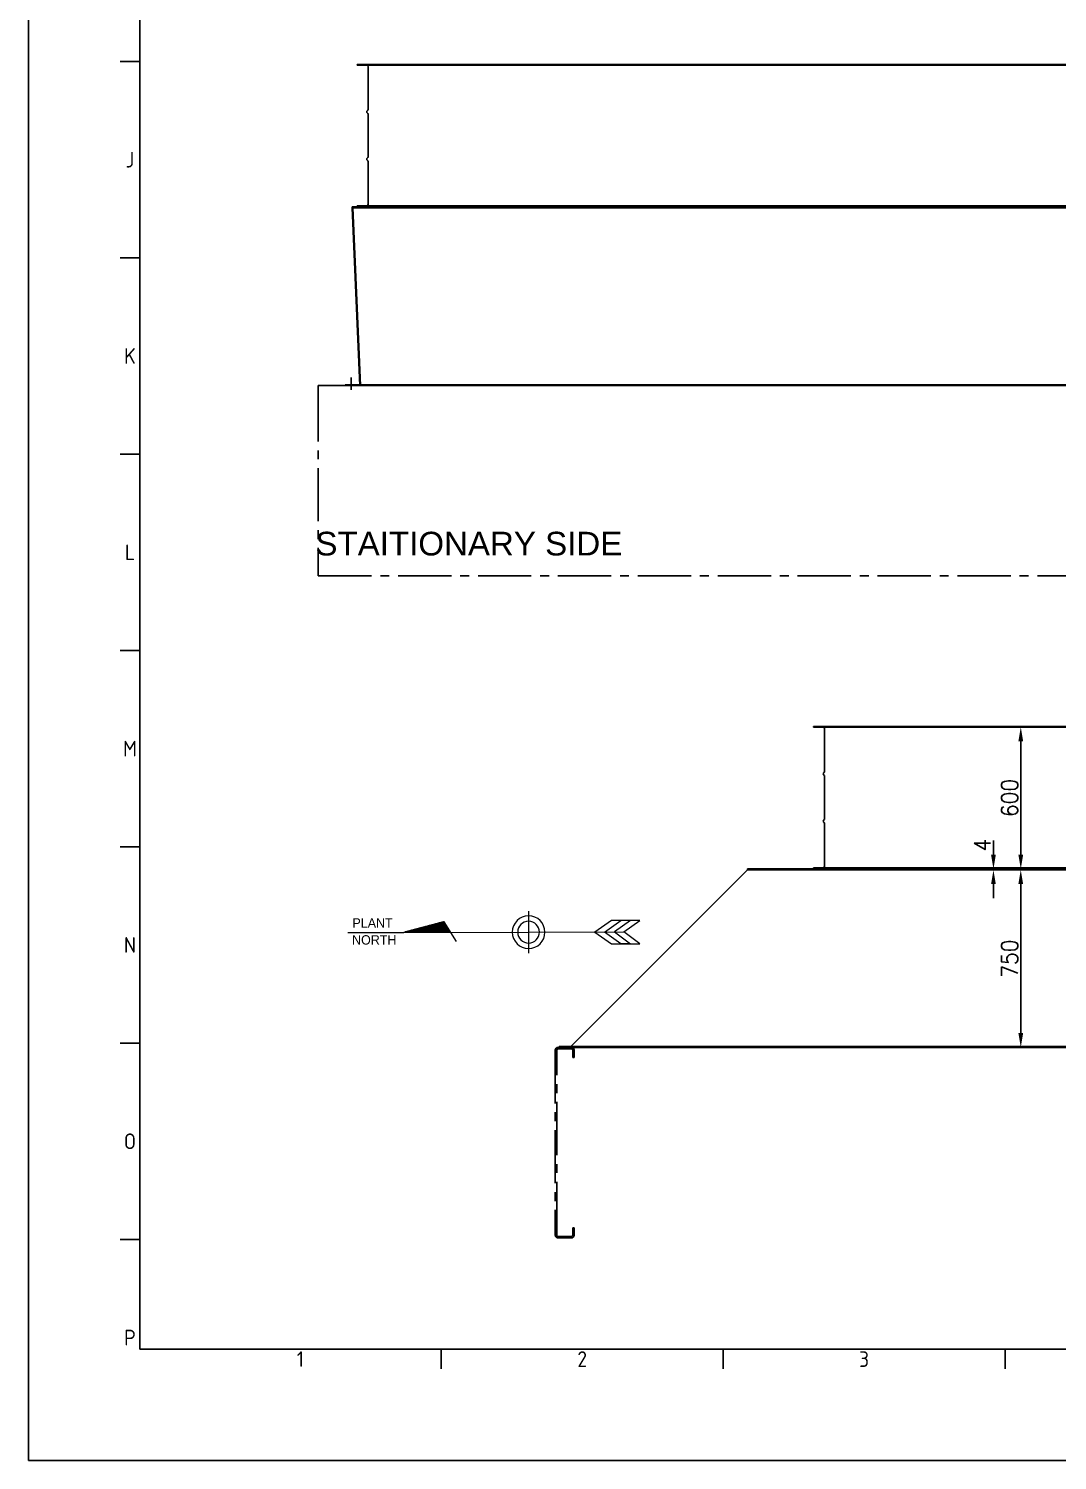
# Model space of a CAD drawing. Header units: inches. Extents: x 98758 to 118468, y 66787 to 119708.
# Drawn here: x 98758 to 103102, y 105770 to 111820 of the extents above; entities that cross this region are included whole.
import ezdxf
from ezdxf.enums import TextEntityAlignment as Align

# ---------------------------------------------------------------- set-up
doc = ezdxf.new("R2010")
doc.units = ezdxf.units.IN
doc.header["$MEASUREMENT"] = 0
doc.linetypes.add('AUSGEZOGEN', pattern=[0])
doc.linetypes.add('CENTER2', pattern=[1.125, 0.75, -0.125, 0.125, -0.125])
for name, color, linetype in [('6', 7, 'Continuous'), ('CADRE', 5, 'Continuous'), ('PV-2345', 7, 'Continuous')]:
    doc.layers.add(name, color=color, linetype=linetype)
doc.layers.add('BORDER-2', color=21, linetype='AUSGEZOGEN', lineweight=13)
doc.styles.add('ISO Proportional', font='isocp.shx')
doc.styles.add('O8111901', font='O8111901.shx')
doc.styles.add('ROMANS', font='ROMANS.shx', dxfattribs={"width": 0.9})
doc.styles.add('style10', font='swissl.ttf', dxfattribs={"height": 40})
doc.dimstyles.new('4', dxfattribs={"dimtxt": 70, "dimasz": 60, "dimexe": 3, "dimexo": 5, "dimgap": 12, "dimtad": 1, "dimdec": 0, "dimdsep": 46, "dimtxsty": 'ROMANS', "dimcen": 2.5, "dimclrd": 6, "dimclre": 6, "dimclrt": 2, "dimadec": 0, "dimazin": 0, "dimtfac": 1, "dimtdec": 0, "dimtmove": 0, "dimatfit": 3, "dimfxl": 1, "dimarcsym": 0})

# ---------------------------------------------------------------- blocks, each defined once
blk = doc.blocks.new('KADR')
at = {"layer": 'CADRE', "color": 2}
for p, q in [((220598.3, -722.3), (220695.6, -722.3)), ((220598.3, -1694.7), (220695.6, -1694.7)), ((220598.3, -2667.1), (220695.6, -2667.1)), ((220598.3, -3639.5), (220695.6, -3639.5)), ((220598.3, -4611.9), (220695.6, -4611.9)), ((220598.3, -5584.2), (220695.6, -5584.2)), ((220598.3, -6556.6), (220695.6, -6556.6)), ((222188.2, -7198.2), (222188.2, -7100.9)), ((223583.6, -7198.2), (223583.6, -7100.9)), ((224978.9, -7198.2), (224978.9, -7100.9))]:
    blk.add_line(p, q, dxfattribs=at)
at = {"layer": 'CADRE', "color": 1}
blk.add_lwpolyline([(220145.5, -7651), (243248.6, -7651), (243248.6, 8686.2), (220145.5, 8686.2)], close=True, dxfattribs=at)
at = {"layer": 'CADRE'}
blk.add_lwpolyline([(220695.6, -7100.9), (242698.5, -7100.9), (242698.5, 8136.1), (220695.6, 8136.1)], close=True, dxfattribs=at)
at = {"layer": 'CADRE', "color": 2, "style": 'ISO Proportional'}
for s, p in [('J', (220647, -1208.5)), ('K', (220647, -2180.9)), ('L', (220647, -3153.3)), ('M', (220647, -4125.7)), ('N', (220647, -5098)), ('O', (220647, -6070.4)), ('P', (220647, -7042.8)), ('1', (221490.5, -7149.5)), ('2', (222885.9, -7149.5)), ('3', (224281.2, -7149.5))]:
    blk.add_text(s, height=77.8, dxfattribs=at).set_placement(p, align=Align.MIDDLE)
blk = doc.blocks.new('EGRG')
for p, q in [((122667.7, 108323.3), (122667.7, 108326.3)), ((122667.7, 108326.3), (122732.7, 108326.3)), ((122732.7, 108323.3), (122667.7, 108323.3)), ((122732.7, 108323.3), (130302.7, 108323.3)), ((130367.7, 108326.3), (130302.7, 108326.3)), ((130302.7, 108323.3), (130367.7, 108323.3)), ((130367.7, 108323.3), (130367.7, 108326.3))]:
    blk.add_line(p, q)
at = {"layer": 'PV-2345', "extrusion": (0, 1, 0)}
for p, q in [((126507.7, 109679.3), (122717.7, 109679.3)), ((122717.7, 109679.3), (122717.7, 109676.1)), ((126507.7, 109676.1), (122717.7, 109676.1)), ((122764.5, 109670.1), (122764.5, 109489.7)), ((126460.9, 109670.1), (126460.9, 109489.7)), ((126507.7, 109679.3), (126507.7, 109676.1)), ((130317.7, 109679.3), (126527.7, 109679.3)), ((126527.7, 109679.3), (126527.7, 109676.1)), ((130317.7, 109676.1), (126527.7, 109676.1)), ((126574.5, 109670.1), (126574.5, 109489.7)), ((130270.9, 109670.1), (130270.9, 109489.7)), ((130317.7, 109679.3), (130317.7, 109676.1)), ((122764.5, 109468.9), (122764.5, 109289.7)), ((126460.9, 109468.9), (126460.9, 109289.7)), ((126574.5, 109468.9), (126574.5, 109289.7)), ((130270.9, 109468.9), (130270.9, 109289.7)), ((122764.5, 109268.9), (122764.5, 109088.5)), ((126460.9, 109268.9), (126460.9, 109088.5)), ((126574.5, 109268.9), (126574.5, 109088.5)), ((130270.9, 109268.9), (130270.9, 109088.5)), ((122697.7, 109073.3), (122697.7, 109077.3)), ((126512.7, 109077.3), (122697.7, 109077.3)), ((122697.7, 109073.3), (122729.7, 108323.3)), ((122700.7, 109073.3), (122697.7, 109073.3)), ((122697.7, 109073.3), (126512.7, 109073.3)), ((122700.7, 109073.3), (122732.7, 108323.3)), ((122732.7, 108323.3), (122700.7, 109073.3)), ((130334.7, 109073.3), (122700.7, 109073.3)), ((126507.7, 109082.5), (122717.7, 109082.5)), ((122717.7, 109082.5), (122717.7, 109079.3)), ((126507.7, 109079.3), (122717.7, 109079.3)), ((126507.7, 109082.5), (126507.7, 109079.3)), ((126512.7, 109073.3), (126512.7, 109077.3)), ((126522.7, 109073.3), (126522.7, 109077.3)), ((130337.7, 109077.3), (126522.7, 109077.3)), ((130337.7, 109073.3), (126522.7, 109073.3)), ((130317.7, 109082.5), (126527.7, 109082.5)), ((126527.7, 109082.5), (126527.7, 109079.3)), ((130317.7, 109079.3), (126527.7, 109079.3)), ((130302.7, 108323.3), (130334.7, 109073.3)), ((130305.7, 108323.3), (130337.7, 109073.3)), ((130317.7, 109082.5), (130317.7, 109079.3)), ((130337.7, 109073.3), (130337.7, 109077.3)), ((130302.7, 108326.3), (122732.7, 108326.3)), ((122732.7, 108323.3), (122732.7, 108326.3)), ((130302.7, 108323.3), (130302.7, 108326.3))]:
    blk.add_line(p, q, dxfattribs=at)
at = {"layer": 'PV-2345', "color": 3, "linetype": 'CENTER2', "ltscale": 300, "extrusion": (0, 1, 0)}
for p, q in [((122553.7, 108323.3), (122553.7, 108311.3)), ((122553.7, 108323.3), (130481.7, 108323.3)), ((122553.7, 108311.3), (122553.7, 107530.3)), ((130481.7, 107530.3), (130481.7, 108311.3)), ((122553.7, 107530.3), (122553.7, 107518.3)), ((122553.7, 107518.3), (130481.7, 107518.3)), ((130481.7, 107518.3), (130481.7, 107530.3))]:
    blk.add_line(p, q, dxfattribs=at)
at = {"layer": 'PV-2345', "ltscale": 300, "extrusion": (0, 1, 0)}
blk.add_line((130481.7, 108311.3), (130481.7, 108323.3), dxfattribs=at)
at = {"layer": 'PV-2345'}
for centre, start, end in [((122758.5, 109670.1), 0, 90), ((126466.9, 109670.1), 90, 180), ((126568.5, 109670.1), 0, 90), ((130276.9, 109670.1), 90, 180), ((122764.5, 109479.3), 120, 240), ((122758.5, 109489.7), 300, 0), ((122758.5, 109468.9), 0, 60), ((126466.9, 109489.7), 180, 240), ((126466.9, 109468.9), 120, 180), ((126460.9, 109479.3), 300, 60), ((126574.5, 109479.3), 120, 240), ((126568.5, 109489.7), 300, 0), ((126568.5, 109468.9), 0, 60), ((130276.9, 109489.7), 180, 240), ((130276.9, 109468.9), 120, 180), ((130270.9, 109479.3), 300, 60), ((122764.5, 109279.3), 120, 240), ((122758.5, 109289.7), 300, 0), ((122758.5, 109268.9), 0, 60), ((126466.9, 109289.7), 180, 240), ((126466.9, 109268.9), 120, 180), ((126460.9, 109279.3), 300, 60), ((126574.5, 109279.3), 120, 240), ((126568.5, 109289.7), 300, 0), ((126568.5, 109268.9), 0, 60), ((130276.9, 109289.7), 180, 240), ((130276.9, 109268.9), 120, 180), ((130270.9, 109279.3), 300, 60), ((122758.5, 109088.5), 270, 0), ((126466.9, 109088.5), 180, 270), ((126568.5, 109088.5), 270, 0), ((130276.9, 109088.5), 180, 270)]:
    blk.add_arc(centre, 6, start, end, dxfattribs=at)
blk = doc.blocks.new('E2ERQ')
at = {"layer": 'PV-2345', "extrusion": (0, 1, 0)}
for p, q in [((135718.5, 109679.3), (131928.5, 109679.3)), ((131928.5, 109679.3), (131928.5, 109676.1)), ((135718.5, 109676.1), (131928.5, 109676.1)), ((131975.3, 109670.1), (131975.3, 109489.7)), ((135671.7, 109670.1), (135671.7, 109489.7)), ((135718.5, 109679.3), (135718.5, 109676.1)), ((131975.3, 109468.9), (131975.3, 109289.7)), ((135671.7, 109468.9), (135671.7, 109289.7)), ((131975.3, 109268.9), (131975.3, 109088.5)), ((135671.7, 109268.9), (135671.7, 109088.5)), ((131650, 109073.3), (130904.2, 108326.3)), ((131650, 109073.3), (131650, 109077.3)), ((135997, 109077.3), (131650, 109077.3)), ((135997, 109073.3), (131650, 109073.3)), ((135718.5, 109082.5), (131928.5, 109082.5)), ((131928.5, 109082.5), (131928.5, 109079.3)), ((135718.5, 109079.3), (131928.5, 109079.3)), ((135718.5, 109082.5), (135718.5, 109079.3)), ((135997, 109073.3), (135997, 109077.3)), ((135997, 109073.3), (136742.8, 108326.3)), ((130854.2, 108323.3), (130854.2, 108326.3)), ((130854.2, 108326.3), (130901.2, 108326.3)), ((130901.2, 108323.3), (130901.2, 108326.3)), ((136745.8, 108326.3), (130901.2, 108326.3)), ((130905.8, 108323.3), (133679.8, 108323.3)), ((133965.8, 108323.3), (136739.8, 108323.3)), ((136745.8, 108323.3), (136745.8, 108326.3)), ((136792.8, 108326.3), (136745.8, 108326.3)), ((136792.8, 108323.3), (136792.8, 108326.3))]:
    blk.add_line(p, q, dxfattribs=at)
at = {"layer": 'PV-2345', "color": 3, "linetype": 'CENTER2', "ltscale": 300, "extrusion": (0, 1, 0)}
for p, q in [((130837.8, 108311.3), (130837.8, 107530.3)), ((130843.8, 107530.3), (130843.8, 108311.3)), ((133741.8, 107530.3), (133741.8, 108311.3)), ((133747.8, 108311.3), (133747.8, 107530.3)), ((133897.8, 108311.3), (133897.8, 107530.3)), ((133903.8, 107530.3), (133903.8, 108311.3)), ((136801.8, 107530.3), (136801.8, 108311.3)), ((136807.8, 108311.3), (136807.8, 107530.3)), ((130905.8, 107524.3), (130849.8, 107524.3)), ((130849.8, 107518.3), (130905.8, 107518.3)), ((130917.8, 107561.3), (130911.8, 107561.3)), ((130911.8, 107561.3), (130911.8, 107530.3)), ((130917.8, 107530.3), (130917.8, 107561.3)), ((133667.8, 107561.3), (133673.8, 107561.3)), ((133667.8, 107530.3), (133667.8, 107561.3)), ((133673.8, 107561.3), (133673.8, 107530.3)), ((133679.8, 107524.3), (133735.8, 107524.3)), ((133735.8, 107518.3), (133679.8, 107518.3)), ((133965.8, 107524.3), (133909.8, 107524.3)), ((133909.8, 107518.3), (133965.8, 107518.3)), ((133977.8, 107561.3), (133971.8, 107561.3)), ((133971.8, 107561.3), (133971.8, 107530.3)), ((133977.8, 107530.3), (133977.8, 107561.3)), ((136727.8, 107561.3), (136733.8, 107561.3)), ((136727.8, 107530.3), (136727.8, 107561.3)), ((136733.8, 107561.3), (136733.8, 107530.3)), ((136739.8, 107524.3), (136795.8, 107524.3)), ((136795.8, 107518.3), (136739.8, 107518.3))]:
    blk.add_line(p, q, dxfattribs=at)
at = {"layer": 'PV-2345', "color": 3, "extrusion": (0, 1, 0)}
for p, q in [((130905.8, 108323.3), (130849.8, 108323.3)), ((130849.8, 108317.3), (130905.8, 108317.3)), ((130911.8, 108311.3), (130911.8, 108280.3)), ((130917.8, 108280.3), (130917.8, 108311.3)), ((133667.8, 108280.3), (133667.8, 108311.3)), ((133673.8, 108311.3), (133673.8, 108280.3)), ((133679.8, 108323.3), (133735.8, 108323.3)), ((133735.8, 108317.3), (133679.8, 108317.3)), ((133735.8, 108323.3), (133909.8, 108323.3)), ((133965.8, 108323.3), (133909.8, 108323.3)), ((133909.8, 108317.3), (133965.8, 108317.3)), ((133971.8, 108311.3), (133971.8, 108280.3)), ((133977.8, 108280.3), (133977.8, 108311.3)), ((136727.8, 108280.3), (136727.8, 108311.3)), ((136733.8, 108311.3), (136733.8, 108280.3)), ((136739.8, 108323.3), (136795.8, 108323.3)), ((136795.8, 108317.3), (136739.8, 108317.3)), ((130911.8, 108280.3), (130917.8, 108280.3)), ((133673.8, 108280.3), (133667.8, 108280.3)), ((133971.8, 108280.3), (133977.8, 108280.3)), ((136733.8, 108280.3), (136727.8, 108280.3))]:
    blk.add_line(p, q, dxfattribs=at)
at = {"layer": 'PV-2345'}
for centre, start, end in [((131969.3, 109670.1), 0, 90), ((135677.7, 109670.1), 90, 180), ((131975.3, 109479.3), 120, 240), ((131969.3, 109489.7), 300, 0), ((131969.3, 109468.9), 0, 60), ((135677.7, 109489.7), 180, 240), ((135677.7, 109468.9), 120, 180), ((135671.7, 109479.3), 300, 60), ((131975.3, 109279.3), 120, 240), ((131969.3, 109289.7), 300, 0), ((131969.3, 109268.9), 0, 60), ((135677.7, 109289.7), 180, 240), ((135677.7, 109268.9), 120, 180), ((135671.7, 109279.3), 300, 60), ((131969.3, 109088.5), 270, 0), ((135677.7, 109088.5), 180, 270)]:
    blk.add_arc(centre, 6, start, end, dxfattribs=at)
at = {"layer": 'PV-2345', "color": 3}
for centre, radius, start, end in [((130849.8, 108311.3), 12, 90, 180), ((130849.8, 108311.3), 6, 90, 180), ((130905.8, 108311.3), 12, 0, 90), ((130905.8, 108311.3), 6, 0, 90), ((133679.8, 108311.3), 12, 90, 180), ((133679.8, 108311.3), 6, 90, 180), ((133735.8, 108311.3), 12, 0, 90), ((133735.8, 108311.3), 6, 0, 90), ((133909.8, 108311.3), 12, 90, 180), ((133909.8, 108311.3), 6, 90, 180), ((133965.8, 108311.3), 12, 0, 90), ((133965.8, 108311.3), 6, 0, 90), ((136739.8, 108311.3), 12, 90, 180), ((136739.8, 108311.3), 6, 90, 180), ((136795.8, 108311.3), 12, 0, 90), ((136795.8, 108311.3), 6, 0, 90)]:
    blk.add_arc(centre, radius, start, end, dxfattribs=at)
at = {"layer": 'PV-2345', "color": 3, "linetype": 'CENTER2', "ltscale": 300}
for centre, radius, start, end in [((130849.8, 107530.3), 12, 180, 270), ((130849.8, 107530.3), 6, 180, 270), ((130905.8, 107530.3), 12, 270, 0), ((130905.8, 107530.3), 6, 270, 0), ((133679.8, 107530.3), 12, 180, 270), ((133679.8, 107530.3), 6, 180, 270), ((133735.8, 107530.3), 6, 270, 0), ((133735.8, 107530.3), 12, 270, 0), ((133909.8, 107530.3), 12, 180, 270), ((133909.8, 107530.3), 6, 180, 270), ((133965.8, 107530.3), 12, 270, 0), ((133965.8, 107530.3), 6, 270, 0), ((136739.8, 107530.3), 12, 180, 270), ((136739.8, 107530.3), 6, 180, 270), ((136795.8, 107530.3), 6, 270, 0), ((136795.8, 107530.3), 12, 270, 0)]:
    blk.add_arc(centre, radius, start, end, dxfattribs=at)
blk = doc.blocks.new('*D58')
at = {"color": 6, "lineweight": -2, "transparency": 16777216}
for p, q in [((102675.9, 108265.1), (102950.9, 108265.1)), ((102947.9, 107575.1), (102947.9, 108205.1)), ((102819.9, 107515.1), (102950.9, 107515.1))]:
    blk.add_line(p, q, dxfattribs=at)
at = {"color": 6, "transparency": 16777216}
for points in [[(102937.9, 108205.1), (102957.9, 108205.1), (102947.9, 108265.1)], [(102937.9, 107575.1), (102957.9, 107575.1), (102947.9, 107515.1)]]:
    blk.add_solid(points, dxfattribs=at)
at = {"layer": 'Defpoints', "color": 0, "transparency": 16777216}
for p in [(102670.9, 108265.1), (102947.9, 108265.1), (102814.9, 107515.1)]:
    blk.add_point(p, dxfattribs=at)
at = {"color": 2, "transparency": 16777216, "insert": (102900.9, 107890.1), "char_height": 70, "attachment_point": 5, "rotation": 90, "style": 'ROMANS'}
blk.add_mtext('750', dxfattribs=at)
blk = doc.blocks.new('*D59')
at = {"color": 6, "lineweight": -2, "transparency": 16777216}
for p, q in [((102832.5, 108329.1), (102832.5, 108389.1)), ((102675.9, 108269.1), (102835.5, 108269.1)), ((102675.9, 108265.1), (102835.5, 108265.1)), ((102832.5, 108265.1), (102832.5, 108269.1)), ((102832.5, 108205.1), (102832.5, 108145.1))]:
    blk.add_line(p, q, dxfattribs=at)
at = {"color": 6, "transparency": 16777216}
for points in [[(102822.5, 108329.1), (102842.5, 108329.1), (102832.5, 108269.1)], [(102822.5, 108205.1), (102842.5, 108205.1), (102832.5, 108265.1)]]:
    blk.add_solid(points, dxfattribs=at)
at = {"layer": 'Defpoints', "color": 0, "transparency": 16777216}
for p in [(102670.9, 108269.1), (102670.9, 108265.1), (102832.5, 108269.1)]:
    blk.add_point(p, dxfattribs=at)
at = {"color": 2, "transparency": 16777216, "insert": (102785.5, 108369.7), "char_height": 70, "attachment_point": 5, "rotation": 90, "style": 'ROMANS'}
blk.add_mtext('4', dxfattribs=at)
blk = doc.blocks.new('*D60')
at = {"color": 6, "lineweight": -2, "transparency": 16777216}
for p, q in [((102655.9, 108868.9), (102950.9, 108868.9)), ((102947.9, 108329.1), (102947.9, 108808.9)), ((102675.9, 108269.1), (102950.9, 108269.1))]:
    blk.add_line(p, q, dxfattribs=at)
at = {"color": 6, "transparency": 16777216}
for points in [[(102937.9, 108808.9), (102957.9, 108808.9), (102947.9, 108868.9)], [(102937.9, 108329.1), (102957.9, 108329.1), (102947.9, 108269.1)]]:
    blk.add_solid(points, dxfattribs=at)
at = {"layer": 'Defpoints', "color": 0, "transparency": 16777216}
for p in [(102650.9, 108868.9), (102947.9, 108868.9), (102670.9, 108269.1)]:
    blk.add_point(p, dxfattribs=at)
at = {"color": 2, "transparency": 16777216, "insert": (102900.9, 108569), "char_height": 70, "attachment_point": 5, "rotation": 90, "style": 'ROMANS'}
blk.add_mtext('600', dxfattribs=at)

msp = doc.modelspace()

# ---------------------------------------------------------------- linework, layer by layer
msp.add_line((100119.5, 110293.1), (100119.5, 110346.1))
at = {"layer": 'BORDER-2', "color": 2}
for p, q in [((100869, 108090.9), (100869.3, 107913)), ((100105.6, 108000.8), (100342.2, 108001.1)), ((100512.5, 108046), (100342.2, 108001.1)), ((100539.1, 108003.4), (100342.2, 108001.1)), ((100342.2, 108001.1), (100869.2, 108002.1)), ((100342.2, 108001.1), (100540.2, 108001.5)), ((100539.1, 108003.4), (100345.9, 108002.1)), ((100539.1, 108003.4), (100348.1, 108002.7)), ((100539.1, 108003.4), (100350.4, 108003.3)), ((100537.6, 108005.8), (100352.6, 108003.9)), ((100537.6, 108005.8), (100354.9, 108004.5)), ((100537.6, 108005.8), (100357.1, 108005.1)), ((100537.6, 108005.8), (100359.4, 108005.7)), ((100536.1, 108008.1), (100361.6, 108006.2)), ((100536.1, 108008.1), (100363.9, 108006.8)), ((100536.1, 108008.1), (100366.1, 108007.4)), ((100536.1, 108008.1), (100368.4, 108008)), ((100534.7, 108010.5), (100370.6, 108008.6)), ((100534.7, 108010.5), (100372.9, 108009.2)), ((100534.7, 108010.5), (100375.1, 108009.8)), ((100534.7, 108010.5), (100377.4, 108010.4)), ((100533.2, 108012.9), (100379.6, 108011)), ((100533.2, 108012.9), (100381.9, 108011.6)), ((100533.2, 108012.9), (100384.1, 108012.2)), ((100533.2, 108012.9), (100386.4, 108012.8)), ((100531.7, 108015.2), (100388.6, 108013.4)), ((100531.7, 108015.2), (100390.9, 108014)), ((100531.7, 108015.2), (100393.1, 108014.6)), ((100531.7, 108015.2), (100395.3, 108015.1)), ((100530.2, 108017.6), (100397.6, 108015.7)), ((100530.2, 108017.6), (100399.8, 108016.3)), ((100530.2, 108017.6), (100402.1, 108016.9)), ((100530.2, 108017.6), (100404.3, 108017.5)), ((100528.7, 108020), (100406.6, 108018.1)), ((100528.7, 108020), (100408.8, 108018.7)), ((100528.7, 108020), (100411.1, 108019.3)), ((100528.7, 108020), (100413.3, 108019.9)), ((100527.3, 108022.3), (100415.6, 108020.5)), ((100527.3, 108022.3), (100417.8, 108021.1)), ((100527.3, 108022.3), (100420.1, 108021.7)), ((100527.3, 108022.3), (100422.3, 108022.3)), ((100525.8, 108024.7), (100424.6, 108022.9)), ((100525.8, 108024.7), (100426.8, 108023.5)), ((100525.8, 108024.7), (100429.1, 108024.1)), ((100525.8, 108024.7), (100431.3, 108024.6)), ((100524.3, 108027.1), (100433.6, 108025.2)), ((100524.3, 108027.1), (100435.8, 108025.8)), ((100524.3, 108027.1), (100438.1, 108026.4)), ((100524.3, 108027.1), (100440.3, 108027)), ((100522.8, 108029.4), (100442.6, 108027.6)), ((100522.8, 108029.4), (100444.8, 108028.2)), ((100522.8, 108029.4), (100447.1, 108028.8)), ((100522.8, 108029.4), (100449.3, 108029.4)), ((100521.3, 108031.8), (100451.5, 108030)), ((100521.3, 108031.8), (100453.8, 108030.6)), ((100521.3, 108031.8), (100456, 108031.2)), ((100521.3, 108031.8), (100458.3, 108031.8)), ((100519.9, 108034.2), (100460.5, 108032.4)), ((100519.9, 108034.2), (100462.8, 108033)), ((100519.9, 108034.2), (100465, 108033.5)), ((100519.9, 108034.2), (100467.3, 108034.1)), ((100518.4, 108036.5), (100469.5, 108034.7)), ((100518.4, 108036.5), (100471.8, 108035.3)), ((100518.4, 108036.5), (100474, 108035.9)), ((100518.4, 108036.5), (100476.3, 108036.5)), ((100516.9, 108038.9), (100478.5, 108037.1)), ((100516.9, 108038.9), (100480.8, 108037.7)), ((100516.9, 108038.9), (100483, 108038.3)), ((100516.9, 108038.9), (100485.3, 108038.9)), ((100515.4, 108041.3), (100487.5, 108039.5)), ((100515.4, 108041.3), (100489.8, 108040.1)), ((100515.4, 108041.3), (100492, 108040.7)), ((100515.4, 108041.3), (100494.3, 108041.3)), ((100513.9, 108043.6), (100496.5, 108041.9)), ((100513.9, 108043.6), (100498.8, 108042.5)), ((100513.9, 108043.6), (100501, 108043)), ((100513.9, 108043.6), (100503.3, 108043.6)), ((100512.5, 108046), (100505.5, 108044.2)), ((100512.5, 108046), (100507.8, 108044.8)), ((100512.5, 108046), (100510, 108045.4)), ((100564.7, 107962.4), (100512.5, 108046)), ((100869.2, 108002.1), (101271.5, 108002.8)), ((101219.1, 108050.7), (101149, 108002.4)), ((101149, 108002.4), (101219.3, 107952.4)), ((101189.1, 108002.5), (101259.2, 108050.8)), ((101259.4, 107952.5), (101189.1, 108002.5)), ((101339.5, 108050.9), (101219.1, 108050.7)), ((101299.3, 108050.9), (101231.3, 108002.6)), ((101231.3, 108002.6), (101299.5, 107952.6)), ((101271.4, 108002.7), (101339.5, 108050.9)), ((101339.7, 107952.7), (101271.4, 108002.7)), ((101219.3, 107952.4), (101339.7, 107952.7)), ((101299.5, 107952.6), (101259.4, 107952.5))]:
    msp.add_line(p, q, dxfattribs=at)
for radius, start, end in [(69.1, 90.10689, 270.10689), (69.1, 270.10689, 90.10689), (46.1, 90.10689, 270.10689), (46.1, 270.10689, 90.10689)]:
    msp.add_arc((100869.2, 108002), radius, start, end, dxfattribs=at)

# ---------------------------------------------------------------- block references
at = {"color": 11, "xscale": 0.8531673485664547, "yscale": 0.8531673485664547, "zscale": 0.8531673485664547}
msp.add_blockref('KADR', (-89063.3, 112297.4), dxfattribs=at)
for name, p in [('EGRG', (-22573.2, 1989.2)), ('E2ERQ', (-29856, -808.2))]:
    msp.add_blockref(name, p)

# ---------------------------------------------------------------- texts
at = {"layer": '6', "color": 6, "insert": (100616.9, 109643.1), "char_height": 100, "attachment_point": 5, "style": 'style10'}
msp.add_mtext('STAITIONARY SIDE', dxfattribs=at)
at = {"layer": 'BORDER-2', "color": 2, "style": 'O8111901'}
for s, p in [('PLANT', (100125.2, 108021)), ('NORTH', (100123.5, 107949.4))]:
    msp.add_text(s, height=39.48, rotation=0.10689, dxfattribs=at).set_placement(p)

# ---------------------------------------------------------------- dimensions: what is measured, and where the dimension line sits
dim = msp.add_linear_dim(base=(102947.9, 108868.9), p1=(102670.9, 108269.1), p2=(102650.9, 108868.9), angle=90, dimstyle='4', override={"dimtmove": 1})
dim.commit()
dim.dimension.update_dxf_attribs({"geometry": '*D60', "text_midpoint": (102900.9, 108569)})
dim = msp.add_linear_dim(base=(102832.5, 108269.1), p1=(102670.9, 108265.1), p2=(102670.9, 108269.1), angle=90, dimstyle='4', override={"dimtmove": 1})
dim.commit()
dim.dimension.update_dxf_attribs({"geometry": '*D59', "text_midpoint": (102832.5, 108369.7), "dimtype": 160})
dim = msp.add_linear_dim(base=(102947.9, 108265.1), p1=(102814.9, 107515.1), p2=(102670.9, 108265.1), angle=90, dimstyle='4')
dim.commit()
dim.dimension.update_dxf_attribs({"geometry": '*D58', "text_midpoint": (102900.9, 107890.1)})

doc.saveas('drawing.dxf')
